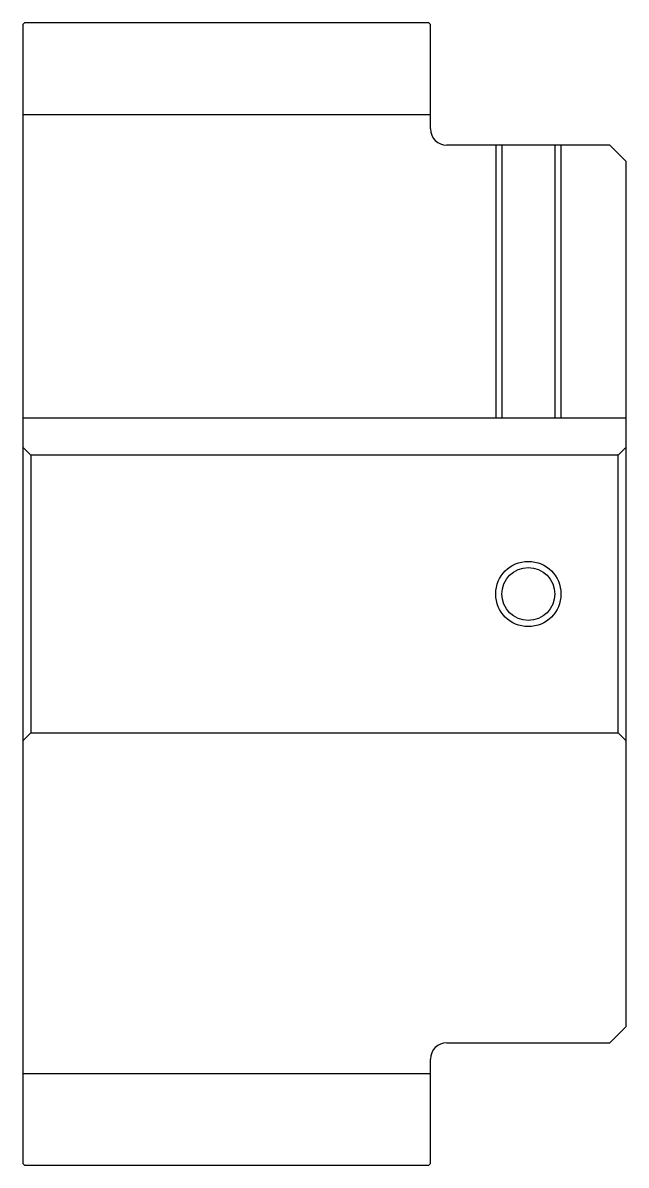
# Model space of a CAD drawing. Header units: metres. Extents: x 162 to 410, y 128 to 198.
# Drawn here: x 162 to 199, y 128 to 198 of the extents above.
import ezdxf

# ---------------------------------------------------------------- set-up
doc = ezdxf.new("R2010")
doc.units = ezdxf.units.M

msp = doc.modelspace()

# ---------------------------------------------------------------- linework, layer by layer
at = {"color": 4}
for p, q in [((162, 192.375), (187, 192.375)), ((162, 173.800003), (199, 173.800003)), ((162.5, 171.5), (162.5, 154.5)), ((198.5, 171.5), (199, 172)), ((198.5, 154.5), (199, 154)), ((162, 133.625), (187, 133.625))]:
    msp.add_line(p, q, dxfattribs=at)
for points in [[(187, 191.5), (187, 197.899994), (186.899994, 198), (162.100006, 198), (162, 197.899994), (162, 154)], [(188, 135.5), (198, 135.5), (199, 136.5), (199, 189.5), (198, 190.5), (188, 190.5)], [(191, 190.5), (191, 173.800003)], [(191.380005, 190.5), (191.380005, 173.800003)], [(194.619995, 190.5), (194.619995, 173.800003)], [(195, 190.5), (195, 173.800003)], [(162, 154), (162.5, 154.5), (198.5, 154.5), (198.5, 171.5), (162.5, 171.5), (162, 172)], [(162, 154), (162, 128.100006), (162.100006, 128), (186.899994, 128), (187, 128.100006), (187, 134.5)]]:
    msp.add_lwpolyline(points, dxfattribs=at)
at = {"color": 7}
msp.add_circle((193, 163), 2, dxfattribs=at)
at = {"color": 4}
msp.add_circle((193, 163), 1.62, dxfattribs=at)
for centre, start, end in [((188, 191.5), 180, 270), ((188, 134.5), 90, 180)]:
    msp.add_arc(centre, 1, start, end, dxfattribs=at)

doc.saveas('drawing.dxf')
